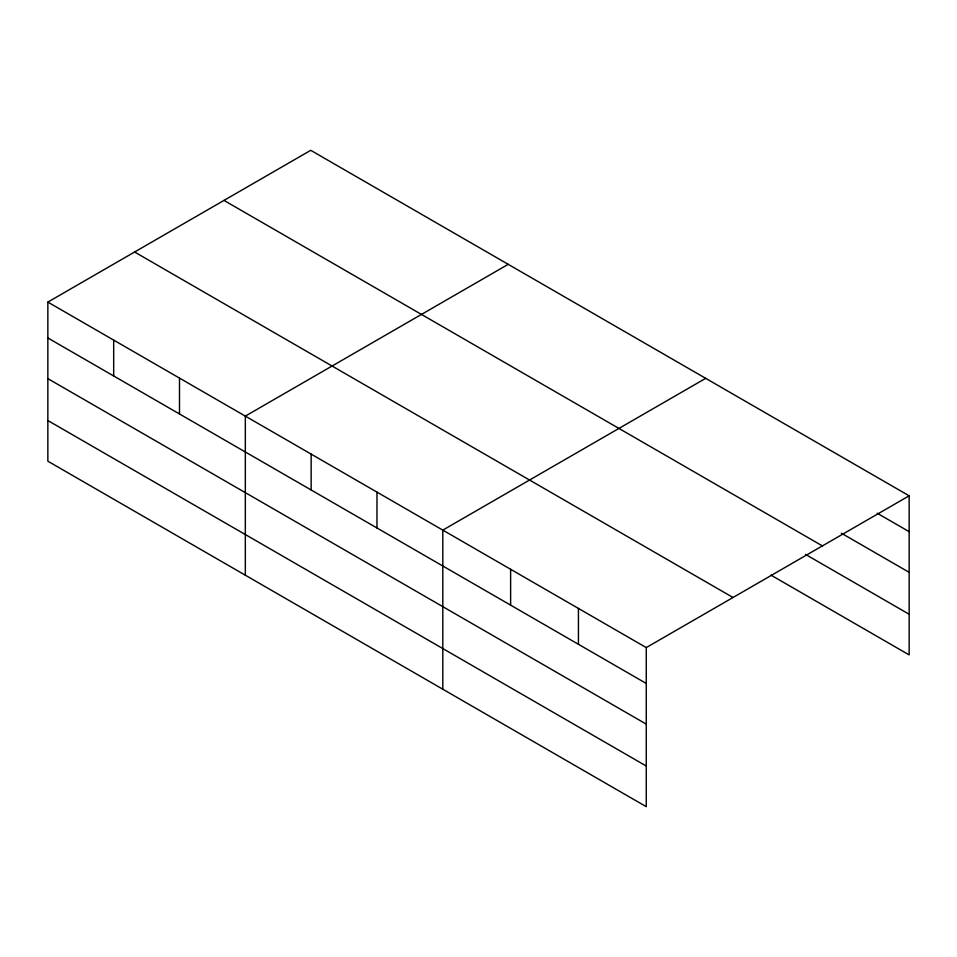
<?xml version="1.0" encoding="UTF-8"?>
<svg xmlns="http://www.w3.org/2000/svg" width="957" height="957" viewBox="0 0 957 957"><rect width="100%" height="100%" fill="white"/><g stroke="black" fill="none" stroke-linecap="round" stroke-linejoin="round"><path stroke-width="1.44" d="M646.262 724.114L646.262 647.59L47.85 302.101L47.85 461.19L646.262 806.679L646.262 724.114L47.85 378.625M47.85 302.101L310.738 150.321L909.15 495.81L909.15 654.899L770.947 575.109M508.215 264.335L245.327 416.116L245.327 575.205M705.692 378.338L442.804 530.118L442.804 689.219M646.262 647.59L909.15 495.81M877.162 513.203L909.15 531.673M841.335 533.181L909.15 572.334M223.986 200.408L822.398 545.897M805.507 554.39L909.15 614.238M134.602 252.014L733.014 597.503M47.85 337.965L646.262 683.454M47.85 420.53L646.262 766.019M578.435 608.437L578.435 644.3M510.619 569.271L510.619 605.147M376.974 492.113L376.974 527.989M311.145 454.12L311.145 489.984M179.497 378.111L179.497 413.974M113.68 340.106L113.68 375.969"/></g></svg>
